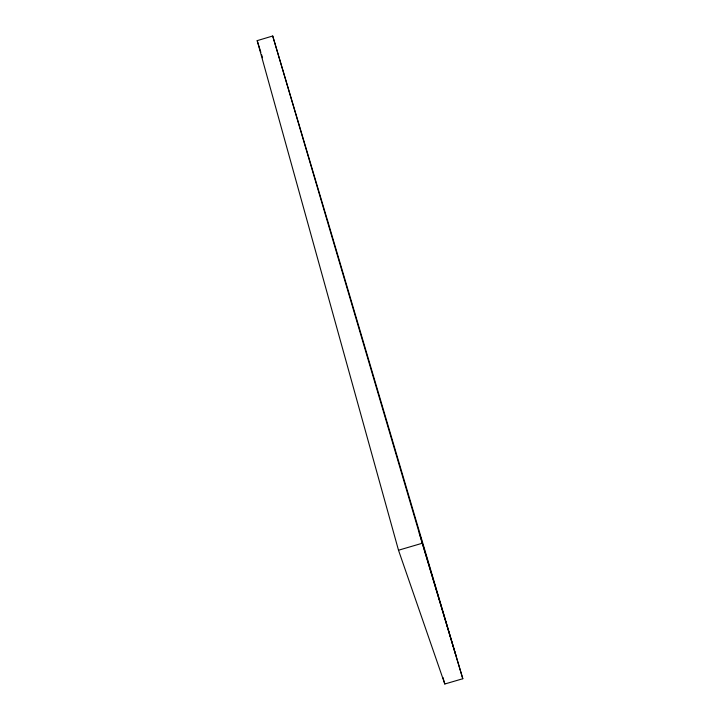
<?xml version="1.0" encoding="UTF-8"?>
<svg xmlns="http://www.w3.org/2000/svg" width="720" height="720" viewBox="0 0 720 720"><rect width="100%" height="100%" fill="white"/><g stroke="black" fill="none" stroke-linecap="round" stroke-linejoin="round"><path stroke-width="1.08" d="M327.618 220.734L462.807 678.735L444.807 684L398.502 550.224L257.193 40.644L272.718 36L327.636 220.878M398.502 550.224L422.262 543.249L462.807 678.735M257.193 40.644L260.874 52.407M261.54 54.549L262.548 57.753M419.238 532.854L455.94 655.542M272.718 36L422.262 543.249M442.971 677.511L444.807 684"/></g></svg>
